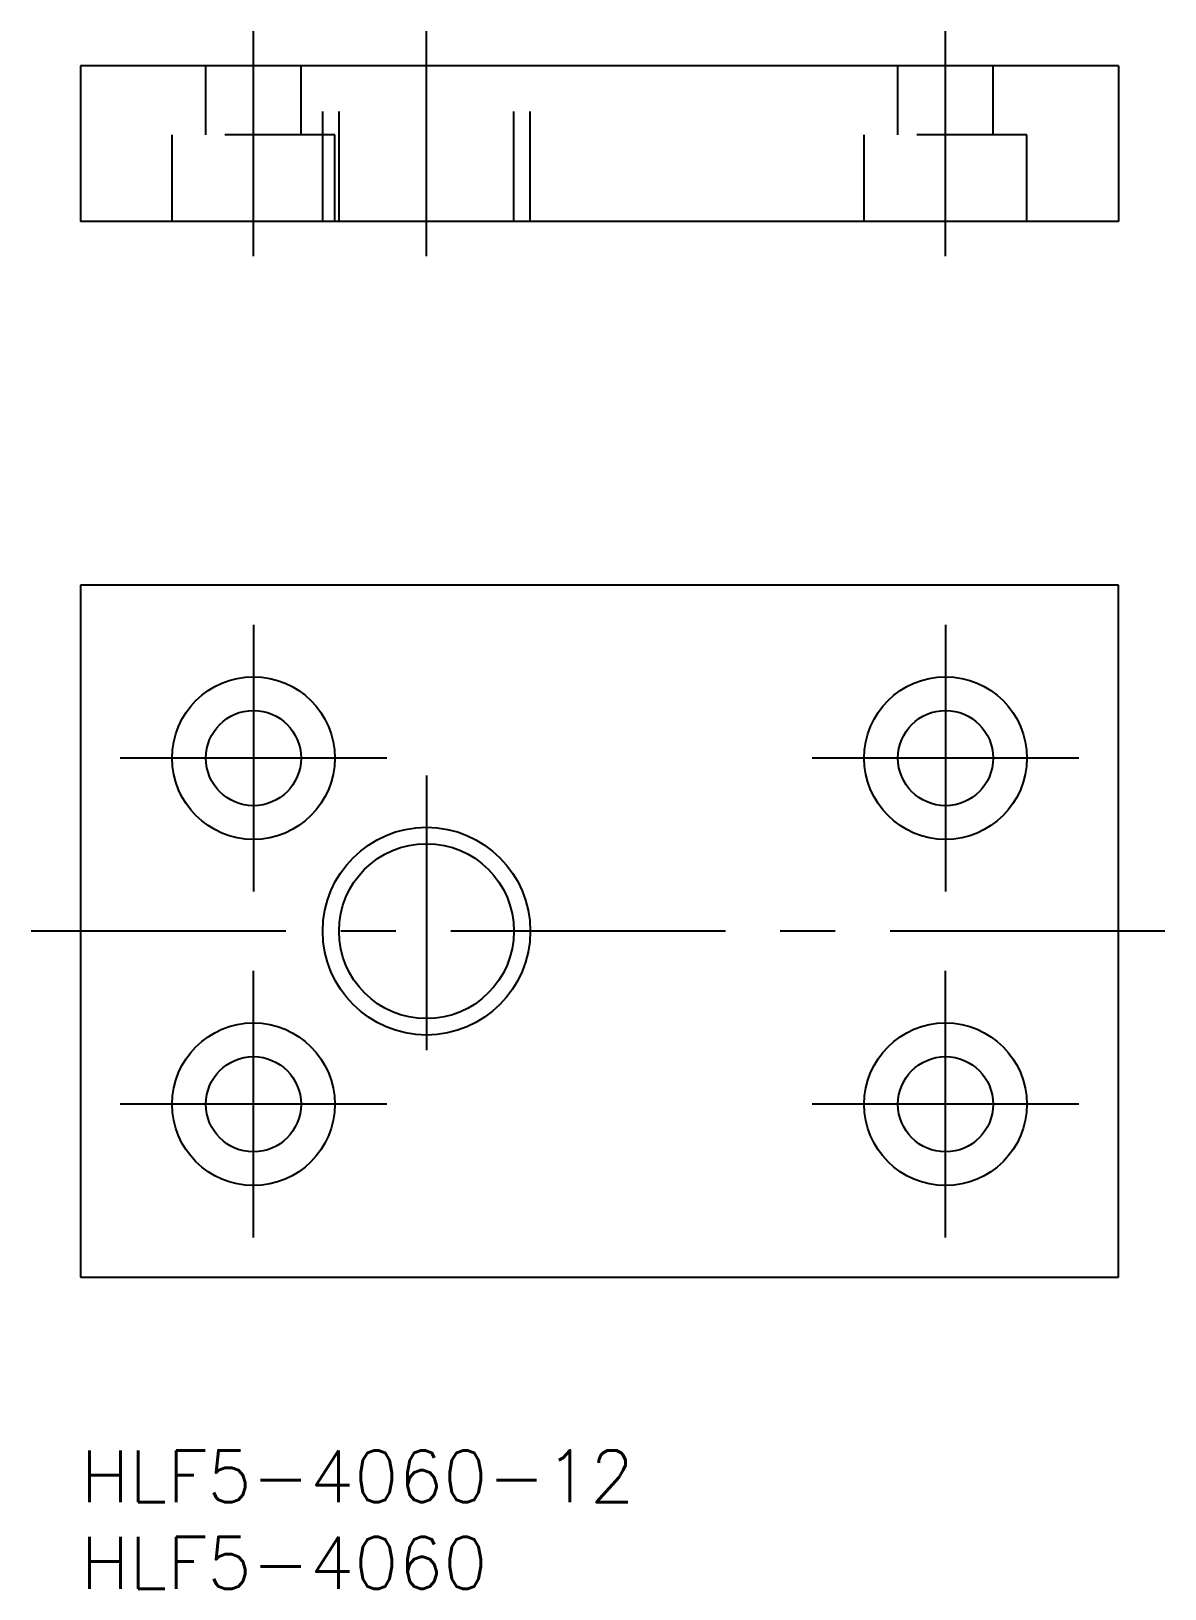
# Model space of a CAD drawing. Extents: x -2.9 to 62.7, y -8 to 82.
import ezdxf

# ---------------------------------------------------------------- set-up
doc = ezdxf.new("R2010")
doc.units = 0
doc.header["$LTSCALE"] = 0.5
doc.linetypes.add('CENTER', pattern=[50.8, 31.75, -6.35, 6.35, -6.35])
doc.linetypes.add('DASHED', pattern=[19.05, 12.7, -6.35])
for name, color, linetype in [('MSM_CENTER', 1, 'CENTER'), ('MSM_CONTINUOUS', 7, 'CONTINUOUS'), ('MSM_DASHED', 4, 'DASHED'), ('MSM_NARROW', 5, 'CONTINUOUS'), ('MSM_PART_NUMBER', 7, 'CONTINUOUS')]:
    doc.layers.add(name, color=color, linetype=linetype)
doc.styles.get("Standard").update_dxf_attribs({"font": 'txt.shx', "height": 3, "bigfont": 'bigfont.shx'})

# ---------------------------------------------------------------- blocks, each defined once
blk = doc.blocks.new('*U2')
at = {"layer": 'MSM_PART_NUMBER'}
blk.add_text('HLF5-4060-12', height=3, dxfattribs=at).set_placement((0, -3))
blk = doc.blocks.new('*U3')
at = {"layer": 'MSM_PART_NUMBER'}
blk.add_text('HLF5-4060', height=3, dxfattribs=at).set_placement((0, -8))

msp = doc.modelspace()

# ---------------------------------------------------------------- linework, layer by layer
at = {"layer": 'MSM_CENTER'}
for p, q in [((10, 69), (10, 82)), ((20, 69), (20, 82)), ((50, 69), (50, 82)), ((10, 47.7), (10, 32.3)), ((50, 47.7), (50, 32.3)), ((17.7, 40), (2.3, 40)), ((57.7, 40), (42.3, 40)), ((20, 39), (20, 21)), ((62.676, 30), (-2.85, 30)), ((10, 12.3), (10, 27.7)), ((50, 12.3), (50, 27.7)), ((17.7, 20), (2.3, 20)), ((57.7, 20), (42.3, 20))]:
    msp.add_line(p, q, dxfattribs=at)
at = {"layer": 'MSM_CONTINUOUS'}
for p, q in [((60, 80), (0, 80)), ((0, 80), (0, 71)), ((60, 80), (60, 71)), ((60, 71), (0, 71)), ((60, 50), (0, 50)), ((0, 50), (0, 10)), ((60, 10), (60, 50)), ((0, 10), (60, 10))]:
    msp.add_line(p, q, dxfattribs=at)
for centre, radius in [((10, 40), 4.7), ((50, 40), 4.7), ((10, 40), 2.75), ((50, 40), 2.75), ((20, 30), 5.053), ((10, 20), 4.7), ((50, 20), 4.7), ((10, 20), 2.75), ((50, 20), 2.75)]:
    msp.add_circle(centre, radius, dxfattribs=at)
at = {"layer": 'MSM_DASHED'}
for p, q in [((7.25, 76), (7.25, 80)), ((12.75, 76), (12.75, 80)), ((14, 71), (14, 80)), ((14.947, 71), (14.947, 80)), ((25.053, 71), (25.053, 80)), ((26, 71), (26, 80)), ((47.25, 76), (47.25, 80)), ((52.75, 76), (52.75, 80)), ((5.3, 71), (5.3, 76)), ((14.7, 76), (5.3, 76)), ((14.7, 71), (14.7, 76)), ((54.7, 76), (45.3, 76)), ((45.3, 71), (45.3, 76)), ((54.7, 71), (54.7, 76))]:
    msp.add_line(p, q, dxfattribs=at)
at = {"layer": 'MSM_NARROW'}
msp.add_circle((20, 30), 6, dxfattribs=at)

# ---------------------------------------------------------------- block references
at = {"layer": 'MSM_CONTINUOUS'}
for name in ['*U2', '*U3']:
    msp.add_blockref(name, (0, 0), dxfattribs=at)

doc.saveas('drawing.dxf')
